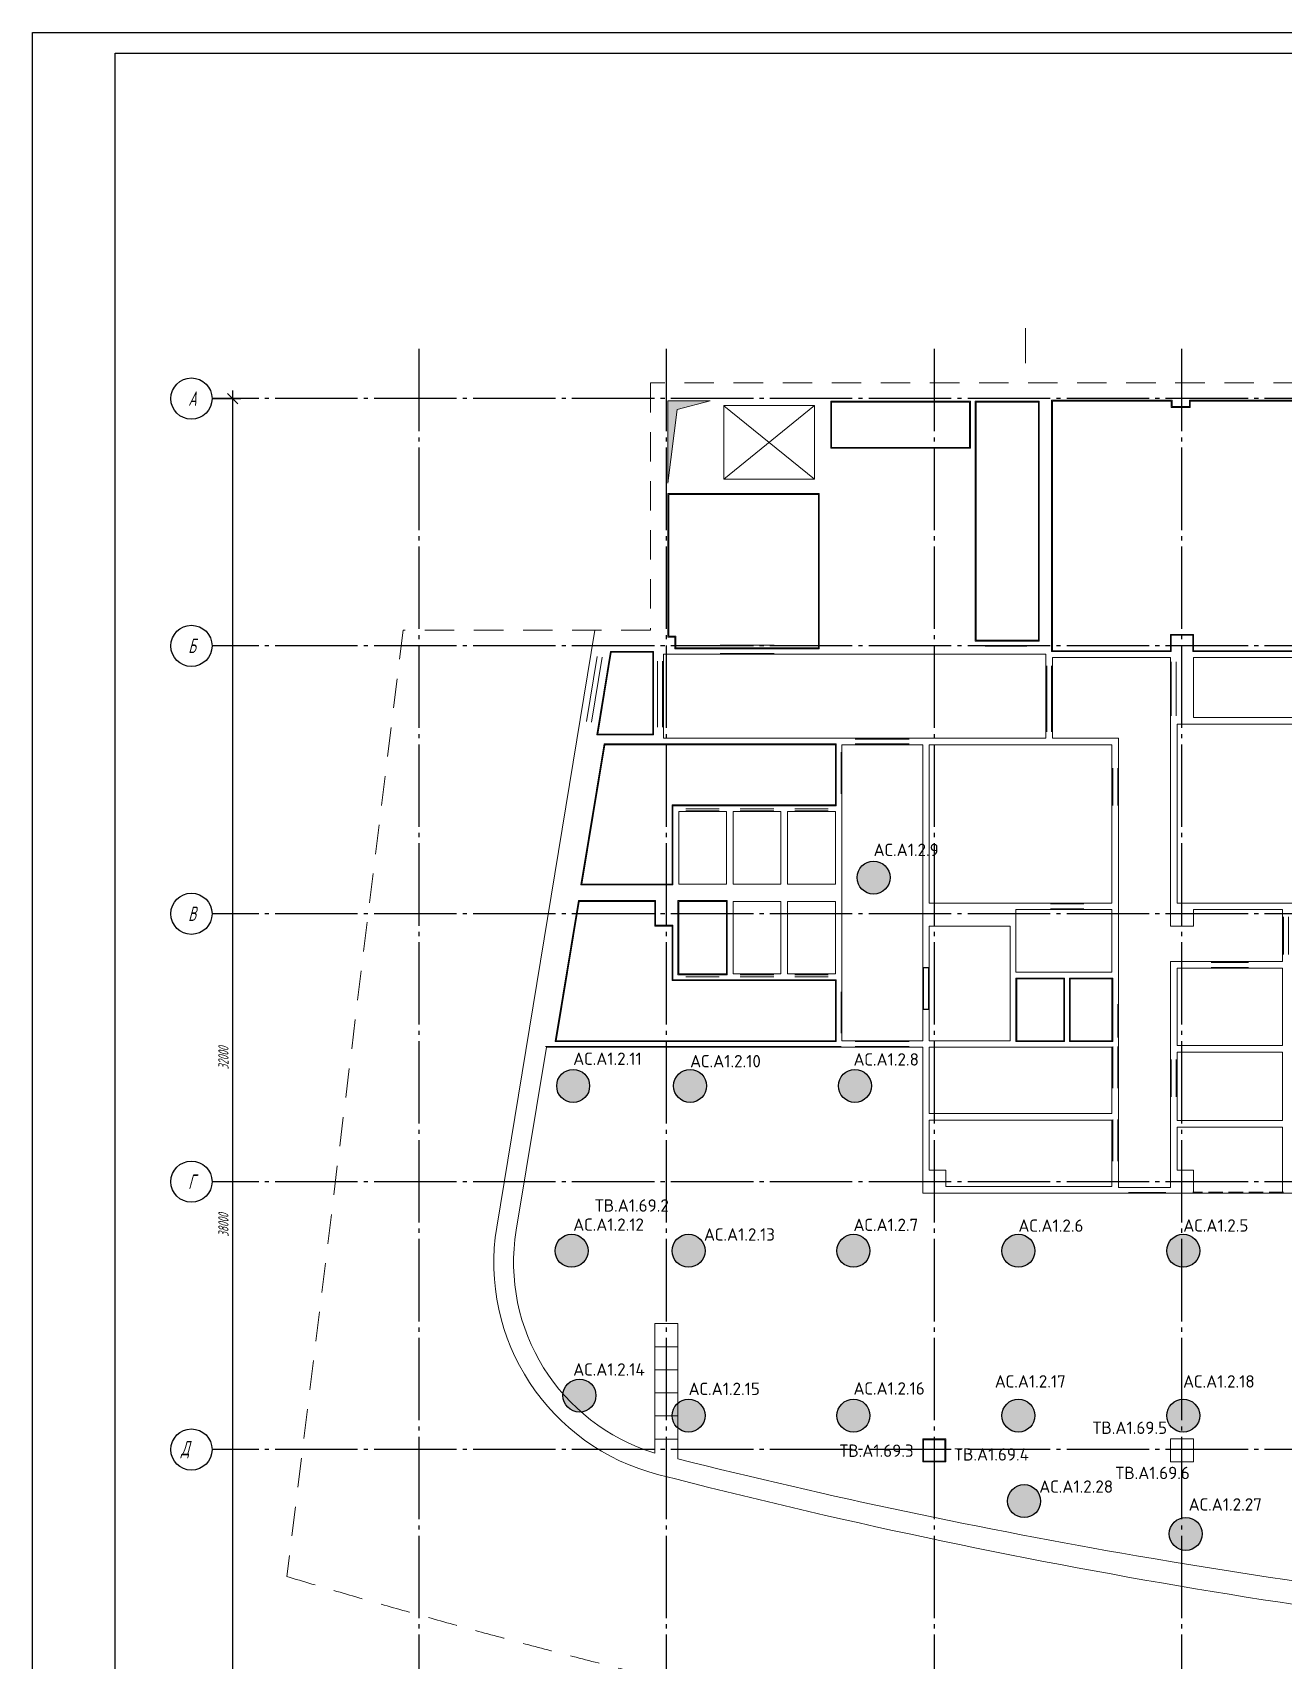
# Model space of a CAD drawing. Header units: millimetres. Extents: x 318 to 194121, y -24907 to 87574.
# Drawn here: x 318 to 30661, y 48076 to 87574 of the extents above; entities that cross this region are included whole.
import ezdxf
from ezdxf.enums import TextEntityAlignment as Align

# ---------------------------------------------------------------- set-up
doc = ezdxf.new("R2010")
doc.units = ezdxf.units.MM
for name, pattern in [('DASHED', [7, 5, -2, 0]), ('ГОСТ 2.303 5', [24, 20, -1.5, 1, -1.5]), ('Сверху', [3.96875, 2.38125, -1.5875])]:
    doc.linetypes.add(name, pattern=pattern)
doc.layers.add('MS_озвучивание общественных мест', color=5, linetype='Continuous')
doc.layers.add('Z_no_print', color=31, linetype='Continuous', lineweight=18, plot=False)
doc.layers.add('АР_Отделка', color=21, linetype='Continuous', lineweight=5, plot=False)
for name, color, linetype, lineweight in [('А_перегородки', 92, 'Continuous', 30), ('АР_Двери', 5, 'Continuous', 20), ('Высотные отметки', 197, 'Continuous', 9), ('граница', 7, 'Continuous', 0), ('Шахты_лифты_отверстия', 7, 'Continuous', 9)]:
    doc.layers.add(name, color=color, linetype=linetype, lineweight=lineweight)
doc.layers.add('Оси и размеры по осям', color=7, linetype='Continuous', lineweight=9, transparency=0.5)
doc.layers.get('АР_Двери').off()
doc.styles.add('ГОСТ 2.304', font='CS_Gost2304.shx')
doc.styles.add('Стиль ГОСТ-В', font='gostw.shx', dxfattribs={"width": 0.8, "oblique": 15})
doc.styles.add('Текст 3', font='isocpeur.ttf', dxfattribs={"height": 3})
doc.styles.add('Текст 300', font='isocpeur.ttf', dxfattribs={"height": 300})
doc.dimstyles.new('СПДС', dxfattribs={"dimscale": 75, "dimtxt": 2.5, "dimasz": 2.5, "dimexe": 2, "dimexo": 0.625, "dimgap": 1, "dimtad": 1, "dimdec": 0, "dimrnd": 10, "dimtxsty": 'ГОСТ 2.304', "dimblk": 'OBLIQUE', "dimcen": 2.5, "dimdle": 2, "dimadec": 0, "dimazin": 2, "dimtfac": 0.75, "dimtdec": 0, "dimtmove": 1, "dimatfit": 3, "dimfxl": 1, "dimtfill": 1, "dimtolj": 1, "dimarcsym": 0})

# ---------------------------------------------------------------- blocks, each defined once
blk = doc.blocks.new('колонка озвучивания общественных мест')
at = {"ltscale": 100, "true_color": 0xe8e8e8}
h = blk.add_hatch(color=254, dxfattribs=at)
h.dxf.hatch_style = 1
edge = h.paths.add_edge_path()
edge.add_arc((0, 0), 0.2, 0, 360)
at = {"layer": 'MS_озвучивание общественных мест', "color": 8, "lineweight": 30}
blk.add_circle((0, 0), 0.2, dxfattribs=at)
at = {"style": 'Текст 3'}
blk.add_attdef('ОБОЗНАЧЕНИЕ', (0, 0.2), '', height=3, dxfattribs=at)
blk = doc.blocks.new('Экран 1')
at = {"linetype": 'ByBlock', "lineweight": -2, "ltscale": 100, "style": 'Текст 300'}
blk.add_attdef('НОМЕР', (-44595, 25308), '', height=300, dxfattribs=at)
blk = doc.blocks.new('Экран 4')
at = {"color": 0, "linetype": 'ByBlock', "lineweight": -2, "ltscale": 100, "style": 'Текст 300'}
blk.add_attdef('НОМЕР', (-37340, 18540), '', height=300, dxfattribs=at)
blk = doc.blocks.new('_OBLIQUE')
at = {"color": 0, "linetype": 'ByBlock'}
blk.add_line((-0.5, -0.5), (0.5, 0.5), dxfattribs=at)
blk = doc.blocks.new('*D487')
at = {"layer": 'Оси и размеры по осям', "color": 0, "lineweight": -2, "transparency": 16777216}
for p, q in [((4672, 78693), (5372, 78693)), ((5172, 78893), (5172, 46493)), ((4672, 46693), (5372, 46693))]:
    blk.add_line(p, q, dxfattribs=at)
at = {"layer": 'Оси и размеры по осям', "color": 0, "lineweight": -2, "transparency": 16777216, "xscale": 250, "yscale": 250, "zscale": 250}
for p, rotation in [((5172, 78693), 90), ((5172, 46693), 270)]:
    blk.add_blockref('_OBLIQUE', p, dxfattribs=dict(at, rotation=rotation))
at = {"layer": 'Оси и размеры по осям', "color": 0, "lineweight": 25, "transparency": 16777216, "insert": (4947, 62693), "char_height": 250, "attachment_point": 5, "rotation": 90, "style": 'Стиль ГОСТ-В', "bg_fill": 3, "box_fill_scale": 1.1, "bg_fill_color": 256, "bg_fill_true_color": 13158600, "bg_fill_transparency": 0}
blk.add_mtext('\\A1;32000', dxfattribs=at)
blk = doc.blocks.new('*D512')
at = {"layer": 'Оси и размеры по осям', "color": 0, "lineweight": -2, "transparency": 16777216}
for p, q in [((4735, 78693), (5372, 78693)), ((5172, 78893), (5172, 40493)), ((4735, 40693), (5372, 40693))]:
    blk.add_line(p, q, dxfattribs=at)
at = {"layer": 'Оси и размеры по осям', "color": 0, "lineweight": -2, "transparency": 16777216, "xscale": 250, "yscale": 250, "zscale": 250}
for p, rotation in [((5172, 78693), 90), ((5172, 40693), 270)]:
    blk.add_blockref('_OBLIQUE', p, dxfattribs=dict(at, rotation=rotation))
at = {"layer": 'Оси и размеры по осям', "color": 0, "lineweight": 25, "transparency": 16777216, "insert": (4947, 58639), "char_height": 250, "attachment_point": 5, "rotation": 90, "style": 'Стиль ГОСТ-В', "bg_fill": 3, "box_fill_scale": 1.1, "bg_fill_color": 256, "bg_fill_true_color": 13158600, "bg_fill_transparency": 0}
blk.add_mtext('\\A1;38000', dxfattribs=at)
blk = doc.blocks.new('*U377')
at = {"color": 0, "linetype": 'ByBlock', "lineweight": -2}
blk.add_line((350, 0), (-256, 350), dxfattribs=at)
for points in [[(-385, 0), (-385, -75), (-340, -75), (-340, -40), (-350, -40), (-350, 0)], [(385, 0), (385, -75), (340, -75), (340, -40), (350, -40), (350, 0)]]:
    blk.add_lwpolyline(points, close=True, dxfattribs=at)
at = {"layer": 'Z_no_print'}
for p, q in [((405, 0), (-405, 0)), ((405, -50), (-405, -50))]:
    blk.add_line(p, q, dxfattribs=at)
blk = doc.blocks.new('*U380')
at = {"color": 0, "linetype": 'ByBlock', "lineweight": -2}
blk.add_line((-450, 0), (329, 450), dxfattribs=at)
for points in [[(-485, 0), (-485, -75), (-440, -75), (-440, -40), (-450, -40), (-450, 0)], [(485, 0), (485, -75), (440, -75), (440, -40), (450, -40), (450, 0)]]:
    blk.add_lwpolyline(points, close=True, dxfattribs=at)
at = {"layer": 'Z_no_print'}
for p, q in [((505, 0), (-505, 0)), ((505, -120), (-505, -120))]:
    blk.add_line(p, q, dxfattribs=at)
blk = doc.blocks.new('*U378')
at = {"color": 0, "linetype": 'ByBlock', "lineweight": -2}
blk.add_line((450, 0), (-329, 450), dxfattribs=at)
for points in [[(-485, 0), (-485, -75), (-440, -75), (-440, -40), (-450, -40), (-450, 0)], [(485, 0), (485, -75), (440, -75), (440, -40), (450, -40), (450, 0)]]:
    blk.add_lwpolyline(points, close=True, dxfattribs=at)
at = {"layer": 'Z_no_print'}
for p, q in [((505, 0), (-505, 0)), ((505, -120), (-505, -120))]:
    blk.add_line(p, q, dxfattribs=at)
blk = doc.blocks.new('*U379')
at = {"color": 0, "linetype": 'ByBlock', "lineweight": -2}
for p, q in [((600, 0), (-93, 400)), ((-600, 0), (-254, 200))]:
    blk.add_line(p, q, dxfattribs=at)
for points in [[(-635, 0), (-635, -75), (-590, -75), (-590, -40), (-600, -40), (-600, 0)], [(635, 0), (635, -75), (590, -75), (590, -40), (600, -40), (600, 0)]]:
    blk.add_lwpolyline(points, close=True, dxfattribs=at)
at = {"layer": 'Z_no_print'}
for p, q in [((655, 0), (-655, 0)), ((655, -200), (-655, -200))]:
    blk.add_line(p, q, dxfattribs=at)
blk = doc.blocks.new('*U373')
at = {"color": 0, "linetype": 'ByBlock', "lineweight": -2}
for p, q in [((-700, 0), (79, 450)), ((700, 0), (267, 250))]:
    blk.add_line(p, q, dxfattribs=at)
for points in [[(-735, 0), (-735, -75), (-690, -75), (-690, -40), (-700, -40), (-700, 0)], [(-735, 0), (-735, -75), (-690, -75), (-690, -40), (-700, -40), (-700, 0)], [(735, 0), (735, -75), (690, -75), (690, -40), (700, -40), (700, 0)], [(735, 0), (735, -75), (690, -75), (690, -40), (700, -40), (700, 0)]]:
    blk.add_lwpolyline(points, close=True, dxfattribs=at)
at = {"layer": 'Z_no_print'}
for p, q in [((755, 0), (-755, 0)), ((755, -113), (-755, -113))]:
    blk.add_line(p, q, dxfattribs=at)
blk = doc.blocks.new('*U376')
at = {"color": 0, "linetype": 'ByBlock', "lineweight": -2}
for p, q in [((600, 0), (-93, 400)), ((-600, 0), (-254, 200))]:
    blk.add_line(p, q, dxfattribs=at)
for points in [[(-635, 0), (-635, -75), (-590, -75), (-590, -40), (-600, -40), (-600, 0)], [(635, 0), (635, -75), (590, -75), (590, -40), (600, -40), (600, 0)]]:
    blk.add_lwpolyline(points, close=True, dxfattribs=at)
at = {"layer": 'Z_no_print'}
for p, q in [((655, 0), (-655, 0)), ((655, -120), (-655, -120))]:
    blk.add_line(p, q, dxfattribs=at)
blk = doc.blocks.new('*U224')
at = {"color": 0, "linetype": 'ByBlock', "lineweight": -2}
for p, q in [((-600, 0), (93, 400)), ((600, 0), (254, 200))]:
    blk.add_line(p, q, dxfattribs=at)
for points in [[(-635, 0), (-635, -75), (-590, -75), (-590, -40), (-600, -40), (-600, 0)], [(635, 0), (635, -75), (590, -75), (590, -40), (600, -40), (600, 0)]]:
    blk.add_lwpolyline(points, close=True, dxfattribs=at)
at = {"layer": 'Z_no_print'}
for p, q in [((655, 0), (-655, 0)), ((655, -120), (-655, -120))]:
    blk.add_line(p, q, dxfattribs=at)
blk = doc.blocks.new('*U223')
at = {"color": 0, "linetype": 'ByBlock', "lineweight": -2}
blk.add_line((400, 0), (-293, 400), dxfattribs=at)
for points in [[(-435, 0), (-435, -75), (-390, -75), (-390, -40), (-400, -40), (-400, 0)], [(435, 0), (435, -75), (390, -75), (390, -40), (400, -40), (400, 0)]]:
    blk.add_lwpolyline(points, close=True, dxfattribs=at)
at = {"layer": 'Z_no_print'}
for p, q in [((455, 0), (-455, 0)), ((455, -120), (-455, -120))]:
    blk.add_line(p, q, dxfattribs=at)
blk = doc.blocks.new('*U371')
at = {"color": 0, "linetype": 'ByBlock', "lineweight": -2}
blk.add_line((-400, 0), (293, 400), dxfattribs=at)
for points in [[(-435, 0), (-435, -75), (-390, -75), (-390, -40), (-400, -40), (-400, 0)], [(435, 0), (435, -75), (390, -75), (390, -40), (400, -40), (400, 0)]]:
    blk.add_lwpolyline(points, close=True, dxfattribs=at)
at = {"layer": 'Z_no_print'}
for p, q in [((455, 0), (-455, 0)), ((455, -120), (-455, -120))]:
    blk.add_line(p, q, dxfattribs=at)
blk = doc.blocks.new('*U381')
at = {"color": 0, "linetype": 'ByBlock', "lineweight": -2}
blk.add_line((-450, 0), (329, 450), dxfattribs=at)
for points in [[(-485, 0), (-485, -75), (-440, -75), (-440, -40), (-450, -40), (-450, 0)], [(485, 0), (485, -75), (440, -75), (440, -40), (450, -40), (450, 0)]]:
    blk.add_lwpolyline(points, close=True, dxfattribs=at)
at = {"layer": 'Z_no_print'}
for p, q in [((505, 0), (-505, 0)), ((505, -120), (-505, -120))]:
    blk.add_line(p, q, dxfattribs=at)
blk = doc.blocks.new('*U370')
at = {"color": 0, "linetype": 'ByBlock', "lineweight": -2}
blk.add_line((350, 0), (-256, 350), dxfattribs=at)
for points in [[(-385, 0), (-385, -75), (-340, -75), (-340, -40), (-350, -40), (-350, 0)], [(385, 0), (385, -75), (340, -75), (340, -40), (350, -40), (350, 0)]]:
    blk.add_lwpolyline(points, close=True, dxfattribs=at)
at = {"layer": 'Z_no_print'}
for p, q in [((405, 0), (-405, 0)), ((405, -120), (-405, -120))]:
    blk.add_line(p, q, dxfattribs=at)

msp = doc.modelspace()

# ---------------------------------------------------------------- hatches: boundary and pattern name
at = {"layer": 'Шахты_лифты_отверстия', "ltscale": 100}
h = msp.add_hatch(color=7, dxfattribs=at)
h.dxf.hatch_style = 1
h.paths.add_polyline_path([(15731.4, 76637.5), (15957.5, 78424.8), (16751.4, 78637.5), (15731.4, 78637.5)])

# ---------------------------------------------------------------- linework, layer by layer
at = {"linetype": 'DASHED', "ltscale": 70}
msp.add_line((30661.3, 59432.5, 144.6), (28461.4, 59432.5, 190.4), dxfattribs=at)
at = {"layer": 'А_перегородки'}
for p, q in [((22051.3, 64882.5, 144.6), (21931.3, 64882.5, 144.6)), ((22051.3, 63872.5, 144.6), (21931.3, 63872.5, 144.6))]:
    msp.add_line(p, q, dxfattribs=at)
at = {"layer": 'АР_Отделка', "linetype": 'ByBlock', "ltscale": 100}
for points, elevation in [([(19681.4, 78627.5), (23066.4, 78627.5), (23066.4, 77487.5), (19681.4, 77487.5)], 190), ([(19701.4, 78607.5), (23046.4, 78607.5), (23046.4, 77507.5), (19701.4, 77507.5)], 190), ([(23186.4, 78627.4), (24738.3, 78627.4), (24738.3, 72807.5), (23186.4, 72807.5)], 190), ([(23206.4, 78607.4), (24718.3, 78607.4), (24718.3, 72827.5), (23206.4, 72827.5)], 190), ([(25038.8, 78652.5), (27961.4, 78652.5), (27961.4, 78497.5), (28381.4, 78497.5), (28381.4, 78652.5), (31013.3, 78652.5), (31013.3, 72552.5), (28461.4, 72552.5), (28461.4, 72952.5), (27941.4, 72952.5), (27941.4, 72552.5), (25038.8, 72552.5)], 190), ([(25058.8, 78632.5), (27941.4, 78632.5), (27941.4, 78477.5), (28401.4, 78477.5), (28401.4, 78632.5), (30993.3, 78632.5), (30993.3, 72572.5), (28481.4, 72572.5), (28481.4, 72972.5), (27921.4, 72972.5), (27921.4, 72572.5), (25058.8, 72572.5)], 190), ([(15731.4, 76387.5), (19401.4, 76387.5), (19401.4, 72622.5), (15901.4, 72622.5), (15901.4, 72907.5), (15731.4, 72907.5)], 190), ([(15751.4, 76367.5), (19381.4, 76367.5), (19381.4, 72642.5), (15921.4, 72642.5), (15921.4, 72927.5), (15751.4, 72927.5)], 190), ([(15381.4, 70532.5), (14006.4, 70532.5), (14339.2, 72557.5), (15381.4, 72557.5)], 190), ([(15361.4, 70552.5), (14030, 70552.5), (14356.2, 72537.5), (15361.4, 72537.5)], 190), ([(15626.4, 70452.5), (24898.3, 70452.5), (24898.3, 72487.5), (15626.4, 72487.5)], 190), ([(25058.3, 72412.5), (27921.3, 72412.5), (27921.3, 65892.5), (28481.4, 65892.5), (28481.4, 66292.5), (30641.3, 66292.5), (30641.3, 65032.5), (27921.3, 65032.5), (27921.3, 59552.5), (26661.3, 59552.5), (26661.3, 70452.5), (25058.3, 70452.8)], 190.4), ([(28481.4, 70952.5), (46331.5, 70952.5), (46331.5, 72412.5), (28481.4, 72412.5)], 190.4), ([(28081.3, 66452.5), (33171.3, 66452.5), (33171.3, 70792.5), (28081.3, 70792.5)], 144.6), ([(14200.1, 70292.5), (19791.4, 70292.5), (19791.4, 68832.5), (15831.4, 68832.5), (15831.4, 66912.5), (13644.6, 66912.5)], 190), ([(19951.4, 70292.5), (21911.3, 70292.5), (21911.3, 63112.5), (19951.4, 63112.5)], 144.6), ([(22071.4, 66452.5), (26501.3, 66452.5), (26501.3, 70292.5), (22071.4, 70292.5)], 144.6), ([(15991.4, 68672.5), (17151.4, 68672.5), (17151.4, 66912.5), (15991.4, 66912.5)], 190), ([(17311.4, 68672.5), (18471.4, 68672.5), (18471.4, 66912.5), (17311.4, 66912.5)], 190), ([(18631.4, 68672.5), (19791.4, 68672.5), (19791.4, 66912.5), (18631.4, 66912.5)], 190), ([(13575.6, 66492.5), (15411.4, 66492.5), (15411.4, 65892.5), (15831.4, 65892.5), (15831.4, 64572.5), (19791.4, 64572.5), (19791.4, 63112.5), (13020.1, 63112.5)], 190), ([(15971.4, 66512.5), (17171.4, 66512.5), (17171.4, 64712.5), (15971.4, 64712.5)], 190), ([(15991.4, 66492.5), (17151.4, 66492.5), (17151.4, 64732.5), (15991.4, 64732.5)], 190), ([(17311.4, 66492.5), (18471.4, 66492.5), (18471.4, 64732.5), (17311.4, 64732.5)], 190), ([(18631.4, 66492.5), (19791.4, 66492.5), (19791.4, 64732.5), (18631.4, 64732.5)], 190), ([(24171.3, 64772.5), (26501.3, 64772.5), (26501.3, 66292.5), (24171.3, 66292.5)], 144.6), ([(24031.3, 65892.5), (22071.3, 65892.5), (22071.3, 63112.5), (24031.3, 63112.5)], 144.6), ([(28081.3, 62997.4), (30641.3, 62997.4), (30641.3, 64872.5), (28081.3, 64872.5)], 144.6), ([(24171.3, 64632.5), (25351.3, 64632.5), (25351.3, 63092.5), (24171.3, 63092.5)], 144.6), ([(24191.3, 64612.5), (25331.3, 64612.5), (25331.3, 63112.5), (24191.3, 63112.5)], 144.6), ([(25471.3, 63092.5), (26521.3, 63092.5), (26521.3, 64632.5), (25471.3, 64632.5)], 144.6), ([(25491.3, 63112.5), (26501.3, 63112.5), (26501.3, 64612.5), (25491.3, 64612.5)], 144.6), ([(22071.3, 61342.5), (26501.3, 61342.5), (26501.3, 62952.5), (22071.3, 62952.5)], 144.6), ([(28081.3, 61177.5), (30641.3, 61177.5), (30641.3, 62837.4), (28081.3, 62837.4)], 144.6), ([(22071.3, 59972.5), (22471.4, 59972.5), (22471.4, 59572.5), (26501.3, 59572.5), (26501.3, 61182.5), (22071.3, 61182.5)], 144.6), ([(28481.4, 59412.5), (30641.3, 59412.5), (30641.3, 61017.5), (28081.3, 61017.5), (28081.3, 59972.5), (28481.4, 59972.5)], 144.6), ([(15411.4, 56247.5), (15971.4, 56247.5), (15971.4, 55687.5), (15411.4, 55687.5)], 141.1), ([(15411.4, 55687.5), (15971.4, 55687.5), (15971.4, 55127.5), (15411.4, 55127.5)], 141.1), ([(15411.4, 55127.5), (15971.4, 55127.5), (15971.4, 54567.5), (15411.4, 54567.5)], 141.1), ([(15411.4, 54567.5), (15971.4, 54567.5), (15971.4, 54007.5), (15411.4, 54007.5)], 141.1), ([(15411.4, 54007.5), (15971.4, 54007.5), (15971.4, 53447.5), (15411.4, 53447.5)], 141.1), ([(21911.4, 53452.5), (22471.4, 53452.5), (22471.4, 52892.5), (21911.4, 52892.5)], 190), ([(21931.4, 53432.5), (22451.4, 53432.5), (22451.4, 52912.5), (21931.4, 52912.5)], 190), ([(27921.4, 53452.5), (28481.4, 53452.5), (28481.4, 52892.5), (27921.4, 52892.5)], 190)]:
    msp.add_lwpolyline(points, close=True, dxfattribs=dict(at, elevation=elevation))
for points, elevation in [([(15731.4, 76387.5), (19401.6, 76387.5), (19401.6, 72637.5), (15901.6, 72637.5), (15901.6, 72907.5), (15731.6, 72907.5), (15731.4, 76387.5)], 230.7), ([(14183.1, 70312.5), (19811.4, 70312.5), (19811.4, 68812.5), (15851.4, 68812.5), (15851.4, 66892.5), (13621, 66892.5), (14183.1, 70312.5)], 190), ([(13558.6, 66512.5), (15431.4, 66512.5), (15431.4, 65912.5), (15851.4, 65912.5), (15851.4, 64592.5), (19811.4, 64592.5), (19811.4, 63092.5), (12996.5, 63092.5), (13558.6, 66512.5)], 190), ([(12764, 62972.5), (19931.4, 62972.5)], 141.1)]:
    msp.add_lwpolyline(points, dxfattribs=dict(at, elevation=elevation))
at = {"layer": 'АР_Отделка', "linetype": 'ByBlock', "ltscale": 100, "elevation": 141.1}
msp.add_lwpolyline([(12780.9, 62952.5), (21911.3, 62952.5), (21911.4, 59412.5), (30960.2, 59412.5), (30960.2, 57510), (36594.4, 57510), (36887.8, 57631.5), (38569.8, 59321.3), (38786.6, 59412.3), (46336.4, 59412.5), (46336.4, 53450.6), (45901.2, 53450.4), (45901.2, 52600.1, -0.437084), (41775.7, 48781.2, -0.0235295), (27094.9, 50616.5, -0.0186177), (15971.4, 52965.8), (15971.4, 56247.5), (15411.4, 56247.5), (15411.4, 53108.5, -0.3760479), (12051.4, 58513.5)], format="xyb", close=True, dxfattribs=at)
at = {"layer": 'Высотные отметки', "linetype": 'ByBlock', "ltscale": 100, "elevation": 190}
msp.add_lwpolyline([(24403.4, 80398.5), (24403.4, 79551.1)], dxfattribs=at)
at = {"layer": 'граница', "linetype": 'ByBlock', "ltscale": 100}
msp.add_line((13961.1, 73077.5, 190), (11577.8, 58590.9, 190), dxfattribs=at)
at = {"layer": 'граница', "linetype": 'Сверху', "ltscale": 300, "elevation": 145.7}
msp.add_lwpolyline([(91856.4, 79072.5), (15311.4, 79072.5), (15311.4, 73077.5), (9305.8, 73077.5), (6487.9, 50110.4, 0.0132911), (16268.9, 47459.1), (16308, 47622.3, 0.1077759), (85966.3, 46270.2), (85971.2, 46245.1), (88890.7, 47007.8), (87674.9, 52219.4), (91856.4, 52219.4), (91856.4, 79072.5)], format="xyb", close=True, dxfattribs=at)
msp.add_lwpolyline([(91856.4, 79072.5), (15311.4, 79072.5), (15311.4, 73077.5), (9305.8, 73077.5), (6487.9, 50110.4, 0.0132911), (16268.9, 47459.1), (16308, 47622.3, 0.1077759), (85966.3, 46270.2), (85971.2, 46245.1), (88890.7, 47007.8), (87674.9, 52219.4), (91856.4, 52219.4), (91856.4, 79072.5)], format="xyb", close=True, dxfattribs=at)
at = {"layer": 'граница', "linetype": 'ByBlock', "ltscale": 100}
for centre, radius, start, end in [((16816.6, 57728.9, 190), 5309.3, 170.65587, 255.79292), ((53801, 200714, 190), 153000, 255.508016, 265.474954)]:
    msp.add_arc(centre, radius, start, end, dxfattribs=at)
at = {"layer": 'Оси и размеры по осям', "linetype": 'ГОСТ 2.303 5', "lineweight": 25, "ltscale": 100}
for p, q in [((9691.4, 79902.5, 145.7), (9691.4, 32801.2, 102.5)), ((9691.4, 79902.5, 145.7), (9691.4, 32801.2, 102.5)), ((15691.4, 79902.5, 145.7), (15691.4, 32801.2, 102.5)), ((22191.4, 79902.5, 145.7), (22191.4, 32801.2, 102.5)), ((28191.4, 79902.5, 145.7), (28191.4, 32801.2, 102.5))]:
    msp.add_line(p, q, dxfattribs=at)
at = {"layer": 'Оси и размеры по осям', "ltscale": 50, "elevation": 145.7}
msp.add_lwpolyline([(29722, 78692.5), (28740.1, 78692.5)], dxfattribs=at)
at = {"layer": 'Шахты_лифты_отверстия'}
for p, q in [((17086.1, 78527.5, 190), (17086.1, 76737.5, 190)), ((17086.1, 78527.5, 190), (19286.1, 78527.5, 190)), ((17086.1, 76737.5, 190), (19286.1, 78527.5, 190)), ((17086.1, 78517.5, 190), (19286.1, 76737.5, 190)), ((19286.1, 76737.5, 190), (19286.1, 78527.5, 190)), ((17086.1, 76737.5, 190), (19286.1, 76737.5, 190))]:
    msp.add_line(p, q, dxfattribs=at)
at = {"layer": 'Шахты_лифты_отверстия', "ltscale": 100, "elevation": 190}
msp.add_lwpolyline([(15731.4, 76637.5), (15731.4, 78637.5), (16751.4, 78637.5), (15957.5, 78424.8), (15731.4, 76637.5)], dxfattribs=at)

# ---------------------------------------------------------------- block references
at = {"color": 8}
ref = msp.add_blockref('Экран 1', (60045.9, 84602.2, 190), dxfattribs=dict(at, xscale=-1, rotation=180))
ref.add_attrib('НОМЕР', 'ТВ.А1.69.2', (13960, 58964.4, 190), dxfattribs={"linetype": 'ByBlock', "lineweight": -2, "ltscale": 100, "height": 300, "style": 'Текст 300'})
ref = msp.add_blockref('Экран 1', (72545.9, 28262.9, 190), dxfattribs=at)
ref.add_attrib('НОМЕР', 'ТВ.А1.69.5', (26032.9, 53571.1, 190), dxfattribs={"linetype": 'ByBlock', "lineweight": -2, "ltscale": 100, "height": 300, "style": 'Текст 300'})
ref = msp.add_blockref('Экран 4', (-15631.8, 34785.8, 190), dxfattribs=dict(at, xscale=-1))
ref.add_attrib('НОМЕР', 'ТВ.А1.69.3', (19892.2, 53015.2, 190), dxfattribs={"linetype": 'ByBlock', "lineweight": -2, "ltscale": 100, "height": 300, "style": 'Текст 300'})
ref = msp.add_blockref('Экран 4', (-15631.8, 34785.8, 290.4), dxfattribs=dict(at, xscale=-1))
ref.add_attrib('НОМЕР', 'ТВ.А1.69.3', (19892.2, 53015.2, 290.4), dxfattribs={"linetype": 'ByBlock', "lineweight": -2, "ltscale": 100, "height": 300, "style": 'Текст 300'})
ref = msp.add_blockref('Экран 4', (60014.7, 34785.8, 190), dxfattribs=at)
ref.add_attrib('НОМЕР', 'ТВ.А1.69.4', (22675, 52925.2, 190), dxfattribs={"linetype": 'ByBlock', "lineweight": -2, "ltscale": 100, "height": 300, "style": 'Текст 300'})
ref = msp.add_blockref('Экран 4', (60014.7, 34785.8, 290.4), dxfattribs=at)
ref.add_attrib('НОМЕР', 'ТВ.А1.69.4', (22675, 52925.2, 290.4), dxfattribs={"linetype": 'ByBlock', "lineweight": -2, "ltscale": 100, "height": 300, "style": 'Текст 300'})
ref = msp.add_blockref('Экран 1', (72548, 78083.7, 190), dxfattribs=dict(at, xscale=-1, rotation=180))
ref.add_attrib('НОМЕР', 'ТВ.А1.69.6', (26586.6, 52475.4, 190), dxfattribs={"linetype": 'ByBlock', "lineweight": -2, "ltscale": 100, "height": 300, "style": 'Текст 300'})
at = {"layer": 'MS_озвучивание общественных мест'}
ref = msp.add_blockref('колонка озвучивания общественных мест', (20718.6, 67069.2, 121.2), dxfattribs=dict(at, xscale=2000, yscale=2000, zscale=2000))
ref.add_attrib('ОБОЗНАЧЕНИЕ', 'АС.А1.2.9', dxfattribs={"layer": '0', "height": 300, "style": 'Текст 300'}).set_placement((20718.6, 67893.3, 121.2), align=Align.TOP_LEFT)
ref = msp.add_blockref('колонка озвучивания общественных мест', (13431.7, 62014.6, 121.2), dxfattribs=dict(at, xscale=2000, yscale=2000, zscale=2000))
ref.add_attrib('ОБОЗНАЧЕНИЕ', 'АС.А1.2.11', dxfattribs={"layer": '0', "height": 300, "style": 'Текст 300'}).set_placement((13431.7, 62824.8, 121.2), align=Align.TOP_LEFT)
ref = msp.add_blockref('колонка озвучивания общественных мест', (20267.5, 62014.6, 121.2), dxfattribs=dict(at, xscale=2000, yscale=2000, zscale=2000))
ref.add_attrib('ОБОЗНАЧЕНИЕ', 'АС.А1.2.8', dxfattribs={"layer": '0', "height": 300, "style": 'Текст 300'}).set_placement((20230.9, 62808.2, 121.2), align=Align.TOP_LEFT)
ref = msp.add_blockref('колонка озвучивания общественных мест', (16267.5, 62014.6, 121.2), dxfattribs=dict(at, xscale=2000, yscale=2000, zscale=2000))
ref.add_attrib('ОБОЗНАЧЕНИЕ', 'АС.А1.2.10', dxfattribs={"layer": '0', "height": 300, "style": 'Текст 300'}).set_placement((16267.5, 62766.2, 121.2), align=Align.TOP_LEFT)
ref = msp.add_blockref('колонка озвучивания общественных мест', (13395.1, 58015, 121.2), dxfattribs=dict(at, xscale=2000, yscale=2000, zscale=2000))
ref.add_attrib('ОБОЗНАЧЕНИЕ', 'АС.А1.2.12', dxfattribs={"layer": '0', "height": 300, "style": 'Текст 300'}).set_placement((13431.7, 58800.3, 121.2), align=Align.TOP_LEFT)
ref = msp.add_blockref('колонка озвучивания общественных мест', (16230.9, 58015, 121.2), dxfattribs=dict(at, xscale=2000, yscale=2000, zscale=2000))
ref.add_attrib('ОБОЗНАЧЕНИЕ', 'АС.А1.2.13', dxfattribs={"layer": '0', "height": 300, "style": 'Текст 300'}).set_placement((16603.4, 58561.2, 121.2), align=Align.TOP_LEFT)
ref = msp.add_blockref('колонка озвучивания общественных мест', (20230.9, 58015, 121.2), dxfattribs=dict(at, xscale=2000, yscale=2000, zscale=2000))
ref.add_attrib('ОБОЗНАЧЕНИЕ', 'АС.А1.2.7', dxfattribs={"layer": '0', "height": 300, "style": 'Текст 300'}).set_placement((20230.9, 58795.5, 121.2), align=Align.TOP_LEFT)
ref = msp.add_blockref('колонка озвучивания общественных мест', (24230.9, 58015, 121.2), dxfattribs=dict(at, xscale=2000, yscale=2000, zscale=2000))
ref.add_attrib('ОБОЗНАЧЕНИЕ', 'АС.А1.2.6', dxfattribs={"layer": '0', "height": 300, "style": 'Текст 300'}).set_placement((24230.9, 58775.6, 121.2), align=Align.TOP_LEFT)
ref = msp.add_blockref('колонка озвучивания общественных мест', (28230.9, 58015, 121.2), dxfattribs=dict(at, xscale=2000, yscale=2000, zscale=2000))
ref.add_attrib('ОБОЗНАЧЕНИЕ', 'АС.А1.2.5', dxfattribs={"layer": '0', "height": 300, "style": 'Текст 300'}).set_placement((28230.9, 58779.7, 121.2), align=Align.TOP_LEFT)
ref = msp.add_blockref('колонка озвучивания общественных мест', (13585, 54503.2, 121.2), dxfattribs=dict(at, xscale=2000, yscale=2000, zscale=2000))
ref.add_attrib('ОБОЗНАЧЕНИЕ', 'АС.А1.2.14', dxfattribs={"layer": '0', "height": 300, "style": 'Текст 300'}).set_placement((13431.7, 55285.9, 121.2), align=Align.TOP_LEFT)
ref = msp.add_blockref('колонка озвучивания общественных мест', (24230.9, 54015, 121.2), dxfattribs=dict(at, xscale=2000, yscale=2000, zscale=2000))
ref.add_attrib('ОБОЗНАЧЕНИЕ', 'АС.А1.2.17', dxfattribs={"layer": '0', "height": 300, "style": 'Текст 300'}).set_placement((23658.9, 54996.5, 121.2), align=Align.TOP_LEFT)
ref = msp.add_blockref('колонка озвучивания общественных мест', (28230.9, 54015, 121.2), dxfattribs=dict(at, xscale=2000, yscale=2000, zscale=2000))
ref.add_attrib('ОБОЗНАЧЕНИЕ', 'АС.А1.2.18', dxfattribs={"layer": '0', "height": 300, "style": 'Текст 300'}).set_placement((28225.4, 54995.6, 145.7), align=Align.TOP_LEFT)
ref = msp.add_blockref('колонка озвучивания общественных мест', (16230.9, 54015, 121.2), dxfattribs=dict(at, xscale=2000, yscale=2000, zscale=2000))
ref.add_attrib('ОБОЗНАЧЕНИЕ', 'АС.А1.2.15', dxfattribs={"layer": '0', "height": 300, "style": 'Текст 300'}).set_placement((16230.9, 54816.1, 121.2), align=Align.TOP_LEFT)
ref = msp.add_blockref('колонка озвучивания общественных мест', (20230.9, 54015, 121.2), dxfattribs=dict(at, xscale=2000, yscale=2000, zscale=2000))
ref.add_attrib('ОБОЗНАЧЕНИЕ', 'АС.А1.2.16', dxfattribs={"layer": '0', "height": 300, "style": 'Текст 300'}).set_placement((20230.9, 54825.1, 121.2), align=Align.TOP_LEFT)
ref = msp.add_blockref('колонка озвучивания общественных мест', (24370.4, 51941, 121.2), dxfattribs=dict(at, xscale=2000, yscale=2000, zscale=2000, rotation=349.9752497848185))
ref.add_attrib('ОБОЗНАЧЕНИЕ', 'АС.А1.2.28', dxfattribs={"layer": '0', "height": 300, "style": 'Текст 300'}).set_placement((24737.4, 52444.2, 121.2), align=Align.TOP_LEFT)
ref = msp.add_blockref('колонка озвучивания общественных мест', (28292, 51146.2, 121.2), dxfattribs=dict(at, xscale=2000, yscale=2000, zscale=2000, rotation=349.9752497848185))
ref.add_attrib('ОБОЗНАЧЕНИЕ', 'АС.А1.2.27', dxfattribs={"layer": '0', "height": 300, "style": 'Текст 300'}).set_placement((28361.6, 52010.8, 145.7), align=Align.TOP_LEFT)
at = {"layer": 'АР_Двери'}
for name, p in [('*U378', (23933.2, 72807.5, 190)), ('*U376', (20931.4, 70432.5, 190.4)), ('*U371', (29361.3, 65012.5, 144.6)), ('*U377', (16571.4, 64712.5, 190)), ('*U377', (17891.4, 64712.5, 190)), ('*U377', (19211.4, 64712.5, 190)), ('*U376', (20931.3, 63092.5, 144.6)), ('*U223', (27356.3, 59552.5, 144.6))]:
    msp.add_blockref(name, p, dxfattribs=at)
for name, p, rotation in [('*U379', (17651.4, 72507.5, 190), 180), ('*U224', (27941.3, 71647.5, 144.6), 90), ('*U371', (26641.3, 69272.2, 144.6), 270), ('*U371', (30661.3, 65662.5, 144.6), 90.00000000000001), ('*U381', (21931.4, 64377.5, 144.6), 90), ('*U380', (19811.4, 63797.5, 190), 90.00000000000001), ('*U371', (27941.3, 62202.4, 144.6), 90.00000000000001)]:
    msp.add_blockref(name, p, dxfattribs=dict(at, rotation=rotation))
at = {"layer": 'АР_Двери', "xscale": 1.059602648706396, "yscale": 1.059602648706396, "zscale": 1.059602648706396}
for p, rotation in [((13885.9, 71648.8, 197.1), 80.66757770166087), ((15481.4, 71522.5, 191), 90), ((24918.3, 71407.5, 190), 90)]:
    msp.add_blockref('*U373', p, dxfattribs=dict(at, rotation=rotation))
at = {"layer": 'АР_Двери', "xscale": -1}
for name, p, rotation in [('*U380', (19811.4, 69607.5, 190), 90), ('*U377', (16571.4, 68692.5, 190), 180), ('*U377', (17891.4, 68692.5, 190), 180), ('*U377', (19211.4, 68692.5, 190), 180), ('*U370', (25416.2, 66312.5, 144.6), 180), ('*U370', (25351.3, 63597.5, 144.6), 90), ('*U370', (26521.3, 63597.5, 144.6), 90), ('*U381', (26521.3, 62467.5, 144.6), 90), ('*U381', (26521.3, 60697.5, 144.6), 90)]:
    msp.add_blockref(name, p, dxfattribs=dict(at, rotation=rotation))

# ---------------------------------------------------------------- texts
at = {"layer": 'Оси и размеры по осям', "linetype": 'Continuous', "lineweight": 25, "ltscale": 100, "char_height": 350, "width": 336.841, "attachment_point": 1, "style": 'Стиль ГОСТ-В'}
for s, insert in [('{\\Fcs_gost2304|c204;А}', (4093.4, 78867.5, 234.4)), ('{\\Fcs_gost2304|c204;А}', (4093.4, 78867.5, 234.4)), ('{\\Fcs_gost2304|c204;Б}', (4093.4, 72867.5, 234.4)), ('{\\Fcs_gost2304|c204;Б}', (4093.4, 72867.5, 234.4)), ('{\\Fcs_gost2304|c204;В}', (4093.4, 66367.5, 234.4)), ('{\\Fcs_gost2304|c204;В}', (4093.4, 66367.5, 234.4)), ('{\\Fcs_gost2304|c204;Г}', (4093.4, 59867.5, 234.4)), ('{\\Fcs_gost2304|c204;Г}', (4093.4, 59867.5, 234.4)), ('{\\Fcs_gost2304|c204;Д}', (3918.7, 53402.4, 234.4)), ('{\\Fcs_gost2304|c204;Д}', (3918.7, 53402.4, 234.4))]:
    msp.add_mtext(s, dxfattribs=dict(at, insert=insert))

# ---------------------------------------------------------------- dimensions: what is measured, and where the dimension line sits
at = {"layer": 'Оси и размеры по осям', "lineweight": 25}
dim = msp.add_linear_dim(base=(5172.2, 46692.5, 234.4), p1=(4609.7, 78692.5, 145.7), p2=(4609.7, 46692.5, 145.7), angle=90, dimstyle='СПДС', override={"dimscale": 100, "dimtxsty": 'Стиль ГОСТ-В'}, dxfattribs=at)
dim.commit()
dim.dimension.update_dxf_attribs({"geometry": '*D487', "text_midpoint": (4947.2, 62692.5, 234.4)})

# ---------------------------------------------------------------- next in the draw order: linework, layer by layer
at = {"layer": 'Оси и размеры по осям', "linetype": 'ГОСТ 2.303 5', "lineweight": 25, "ltscale": 100}
for p, q in [((125803.1, 78692.5, 145.7), (4672.2, 78692.5, 234.4)), ((125803.1, 72692.5, 145.7), (4672.2, 72692.5, 234.4)), ((125803.1, 66192.5, 145.7), (4672.2, 66192.5, 234.4)), ((125803.1, 59692.5, 145.7), (4672.2, 59692.5, 234.4)), ((125803.1, 53192.5, 145.7), (4672.2, 53192.5, 234.4))]:
    msp.add_line(p, q, dxfattribs=at)
at = {"layer": 'Оси и размеры по осям', "linetype": 'Continuous', "lineweight": 25, "ltscale": 100}
for centre in [(4172.2, 66192.5, 234.4), (4172.2, 53192.5, 234.4)]:
    msp.add_circle(centre, 500, dxfattribs=at)

# ---------------------------------------------------------------- next in the draw order: dimensions: what is measured, and where the dimension line sits
at = {"layer": 'Оси и размеры по осям', "lineweight": 25}
dim = msp.add_linear_dim(base=(5172.2, 40692.5, 234.4), p1=(4672.2, 78692.5, 234.4), p2=(4672.2, 40692.5, 161.8), angle=90, dimstyle='СПДС', override={"dimscale": 100, "dimtxsty": 'Стиль ГОСТ-В'}, dxfattribs=at)
dim.commit()
dim.dimension.update_dxf_attribs({"geometry": '*D512', "text_midpoint": (5172.2, 58639.3, 234.4), "dimtype": 160})

# ---------------------------------------------------------------- next in the draw order: linework, layer by layer
for points in [[(318, 87573.9), (168318, 87573.9), (168318, 28173.9), (318, 28173.9)], [(2318, 87073.9), (167818, 87073.9), (167818, 28673.9), (2318, 28673.9)]]:
    msp.add_lwpolyline(points, close=True)
at = {"layer": 'Оси и размеры по осям', "linetype": 'ГОСТ 2.303 5', "lineweight": 25, "ltscale": 100}
for p, q in [((125803.1, 78692.5, 145.7), (4672.2, 78692.5, 234.4)), ((125803.1, 72692.5, 145.7), (4672.2, 72692.5, 234.4)), ((125803.1, 66192.5, 145.7), (4672.2, 66192.5, 234.4)), ((125803.1, 59692.5, 145.7), (4672.2, 59692.5, 234.4)), ((125803.1, 53192.5, 145.7), (4672.2, 53192.5, 234.4))]:
    msp.add_line(p, q, dxfattribs=at)
at = {"layer": 'Оси и размеры по осям', "linetype": 'Continuous', "lineweight": 25, "ltscale": 100}
for centre in [(4172.2, 78692.5, 234.4), (4172.2, 72692.5, 234.4), (4172.2, 59692.5, 234.4), (4172.2, 53192.5, 234.4)]:
    msp.add_circle(centre, 500, dxfattribs=at)

doc.saveas('drawing.dxf')
